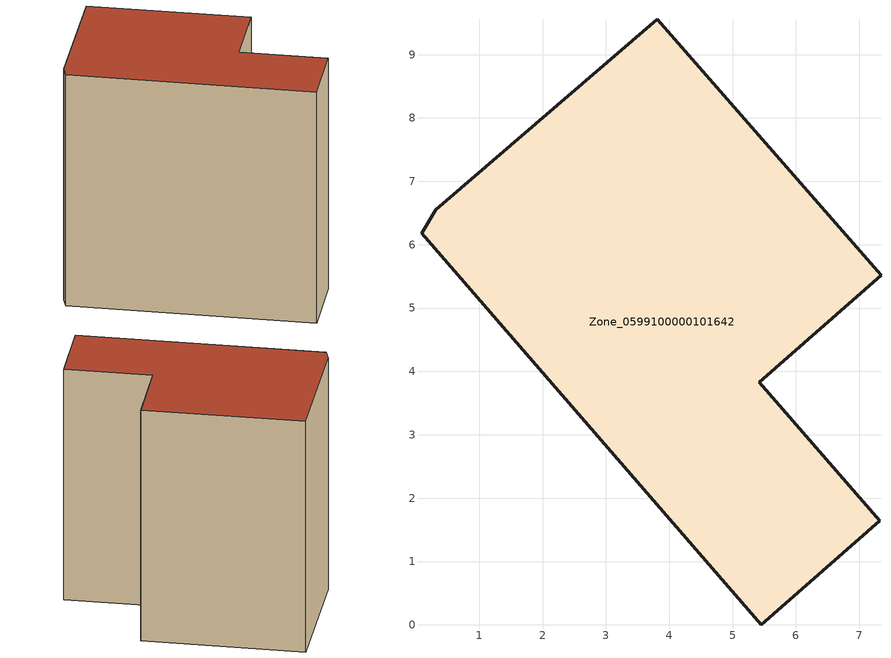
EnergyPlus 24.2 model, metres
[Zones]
Zone_0599100000101642
 floor ground (C_G): 0.09,6.18 0.32,6.55 3.81,9.56 7.34,5.52 5.42,3.83 7.32,1.64 5.45,0 z0.01
 wall outside (C_F): 5.42,3.83 7.34,5.52 3.81,9.56 0.32,6.55 0.09,6.18 5.45,0 7.32,1.64 5.42,3.83 z0.01:8.3
 roof outside (C_R): 0.32,6.55 0.09,6.18 5.45,0 7.32,1.64 5.42,3.83 7.34,5.52 3.81,9.56 z8.3
[BUILDING]
Pand.0599100000101642: North Axis=0; Terrain=City; Loads Convergence Tolerance Value=0.04; Temperature Convergence Tolerance Value=0.4; Solar Distribution=FullExterior; Maximum Number of Warmup Days=25; Minimum Number of Warmup Days=1
[Site:Location]
Rotterdam.The.Hague.AP_ZH_NLD Design_Conditions: Latitude=51.96; Longitude=4.45; Time Zone=1; Elevation=-4.5
[SITE:GROUNDTEMPERATURE:BUILDINGSURFACE]
18, 18, 18, 18, 18, 18, 18, 18, 18, 18, 18, 18
[MATERIAL] Thermal Absorptance=0.9; Solar Absorptance=0.7; Visible Absorptance=0.7
Name | Roughness | Thickness | Conductivity | Density | Specific Heat
G.TC.1946 | MediumSmooth | 0.15 | 1 | 540 | 1210
F.TC.1946 | Rough | 0.3 | 0.857143 | 1920 | 840
R.TC.1946 | MediumRough | 0.2 | 0.909091 | 1500 | 1000
[CONSTRUCTION]
C_G: G.TC.1946
C_F: F.TC.1946
C_R: R.TC.1946
[ZONE]
Zone_0599100000101642: Type=1; Multiplier=1; Ceiling Height=Autocalculate; Volume=Autocalculate; Floor Area=autocalculate; Part of Total Floor Area=Yes
[ZONEINFILTRATION:DESIGNFLOWRATE]
Infil_Zone_0599100000101642: Zone or ZoneList or Space or SpaceList=Zone_0599100000101642; Schedule=AlwaysOn; Design Flow Rate Calculation Method=Flow/Area; Flow Rate per Floor Area=0.003; Constant Term Coefficient=1; Temperature Term Coefficient=0; Velocity Term Coefficient=0; Velocity Squared Term Coefficient=0
[HVACTEMPLATE:ZONE:IDEALLOADSAIRSYSTEM]
Zone_0599100000101642: Maximum Heating Supply Air Temperature=50; Minimum Cooling Supply Air Temperature=13; Maximum Heating Supply Air Humidity Ratio=0.0156; Minimum Cooling Supply Air Humidity Ratio=0.0077; Heating Limit=NoLimit; Cooling Limit=NoLimit; Dehumidification Control Type=ConstantSensibleHeatRatio; Cooling Sensible Heat Ratio=0.7; Dehumidification Setpoint=60; Humidification Control Type=None; Humidification Setpoint=30; Outdoor Air Method=None; Outdoor Air Flow Rate per Person=0.00944; Outdoor Air Flow Rate per Zone Floor Area=0; Outdoor Air Flow Rate per Zone=0; Demand Controlled Ventilation Type=None; Outdoor Air Economizer Type=NoEconomizer; Heat Recovery Type=None; Sensible Heat Recovery Effectiveness=0.7; Latent Heat Recovery Effectiveness=0.65
[ZONECONTROL:THERMOSTAT]
ThermostatControl_Zone_0599100000101642: Zone or ZoneList=Zone_0599100000101642; Control Type Schedule=DualSetpointControlType; Control 1=Thermostat_Zone_0599100000101642; Temperature Difference Between Cutout And Setpoint=0
[THERMOSTATSETPOINT:DUALSETPOINT]
Thermostat_Zone_0599100000101642: Heating Setpoint Temperature Schedule=HeatingSetpoint_Zone_0599100000101642; Cooling Setpoint Temperature Schedule=CoolingSetpoint_Zone_0599100000101642
[SCHEDULE:COMPACT]
HeatingSetpoint_Zone_0599100000101642: Through: 12/31, For: AllDays, Until: 24:00, 21
CoolingSetpoint_Zone_0599100000101642: Through: 12/31, For: AllDays, Until: 24:00, 24
DualSetpointControlType: Through: 12/31, For: AllDays, Until: 24:00, 4
AlwaysOn: Through: 12/31, For: AllDays, Until: 24:00, 1
